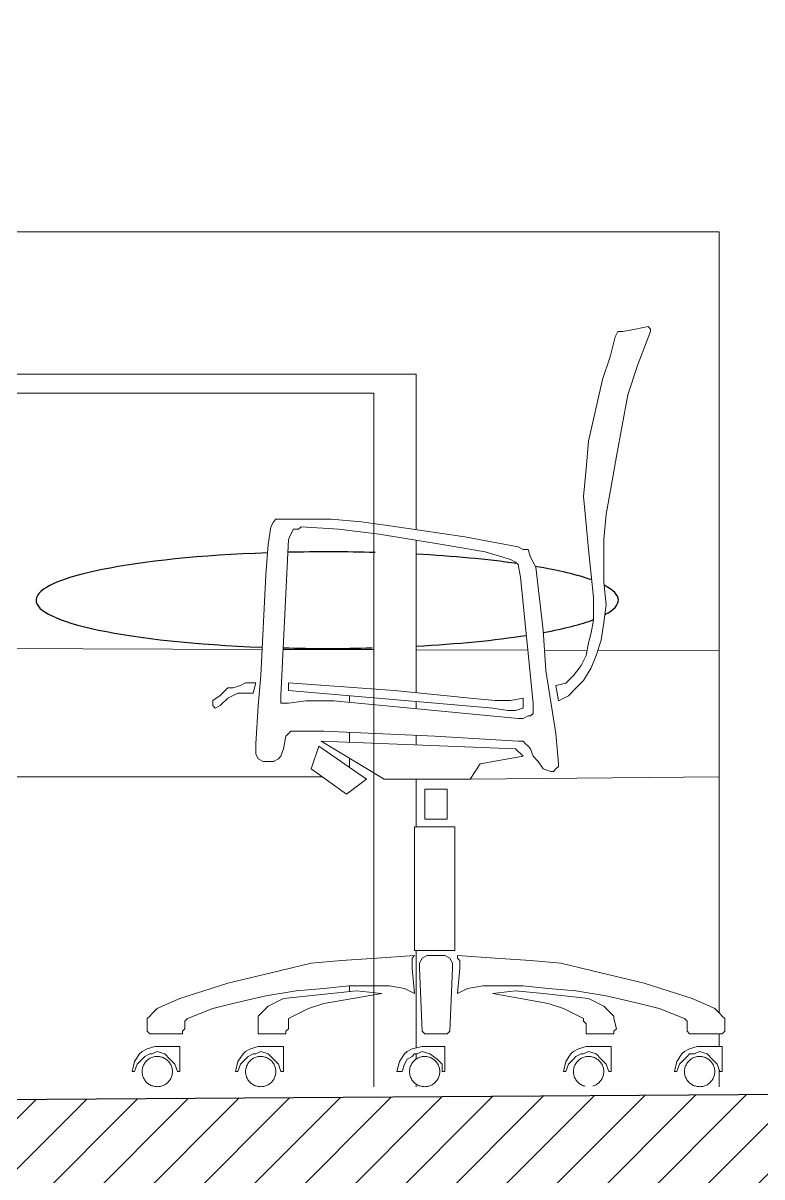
# Model space of a CAD drawing. Header units: millimetres. Extents: x 2830 to 9066, y 9741 to 14619.
# Drawn here: x 3256.9 to 3334.7, y 10149.3 to 10270.8 of the extents above; entities that cross this region are included whole.
import ezdxf

# ---------------------------------------------------------------- set-up
doc = ezdxf.new("R2010")
doc.units = ezdxf.units.MM
doc.header["$MEASUREMENT"] = 0
doc.layers.add('ARREDI', color=8, linetype='Continuous', lineweight=18)
doc.layers.add('STRUTTURA', color=1, linetype='Continuous')

msp = doc.modelspace()

# ---------------------------------------------------------------- hatches: boundary and pattern name
at = {"layer": 'STRUTTURA'}
h = msp.add_hatch(dxfattribs=at)
h.set_pattern_fill('ANSI31', color=0, scale=30)
h.set_pattern_definition([(45, (1663.0583, 10179.761), (-2.6516504, 2.6516504), [])])
h.paths.add_polyline_path([(3365.23, 10158.18), (3239.06, 10157.32), (3239.06, 10157.31), (3239.06, 10281.31), (3237.86, 10373.09), (3239.06, 10373.09), (3365.23, 10429.55), (3365.23, 10444.34), (3234.11, 10385.67), (3234.11, 9909.3), (3239.06, 9909.3), (3239.06, 10140.31), (3360.04, 10140.31), (3360.04, 9909.3), (3365.23, 9909.3)])
h.paths.add_polyline_path([(3547, 10525.68), (3461.27, 10487.32), (3461.27, 10472.53), (3542.26, 10508.77), (3542.26, 10158.81), (3466.04, 10158.81), (3466.04, 10368.81), (3466.05, 10474.66), (3456.47, 10470.38), (3456.53, 10368.81), (3456.53, 10158.81), (3365.23, 10158.18), (3365.23, 9909.3), (3369.96, 9909.3), (3369.96, 10140.31), (3542.25, 10140.31), (3542.25, 9909.3), (3547, 9909.3)])
h.paths.add_polyline_path([(3234.11, 10385.67), (3230.36, 10383.99), (3230.36, 10375.31), (3230.36, 9909.3), (3234.11, 9909.3)])
h.paths.add_polyline_path([(3456.26, 10470.28), (3461.27, 10472.53), (3461.27, 10487.32), (3365.23, 10444.34), (3365.23, 10429.55)], flags=17)
h.paths.add_polyline_path([(3547.09, 10525.72), (3547, 10525.68), (3547, 9909.3), (3551.75, 9909.3), (3551.75, 10140.31), (3850.35, 10140.33), (3850.93, 9909.3), (3854.7, 9909.3), (3854.7, 10385.41), (3850.96, 10387.36)])
h.paths.add_polyline_path([(3849.76, 10373.3), (3850.3, 10158.81), (3551.76, 10158.81), (3551.76, 10508.77)], flags=16)
h.paths.add_polyline_path([(3752.92, 10387.71), (3752.92, 10218.01), (3795.45, 10218.01), (3833.11, 10218.01), (3833.11, 10219.01), (3833.12, 10219.01), (3833.12, 10218.01), (3835.61, 10218.01), (3835.61, 10219.32), (3835.61, 10219.32), (3835.61, 10218.01), (3842.98, 10218.01), (3846.31, 10218.01), (3846.31, 10204.72), (3849.77, 10204.71), (3846.31, 10204.71), (3846.31, 10204.72), (3648.01, 10205.19), (3647.91, 10161.75), (3553.43, 10161.75), (3553.43, 10478.48)], flags=0)
h.paths.add_polyline_path([(3748.06, 10389.92), (3748.06, 10383.85), (3699.72, 10383.85), (3696.85, 10378.88), (3688.3, 10378.88), (3685.43, 10383.85), (3638.28, 10383.85), (3638.28, 10439.87)], flags=0)
h.paths.add_polyline_path([(3641.94, 10435.61), (3736.01, 10391.47), (3641.94, 10391.51)], flags=0)
h.paths.add_polyline_path([(3644.38, 10430.98), (3724.59, 10393.95), (3644.38, 10393.95)], flags=0)
h.paths.add_polyline_path([(3662.12, 10390.72), (3666.15, 10390.72), (3674.2, 10390.48), (3674.2, 10389.35), (3666.15, 10389.11), (3662.12, 10389.11)], flags=0)
h.paths.add_polyline_path([(3651.55, 10183.96), (3833.12, 10183.96), (3833.12, 10161.76), (3651.55, 10161.75)], flags=0)
h.paths.add_polyline_path([(3597.57, 10328.69), (3597.57, 10338.89), (3590.15, 10338.89), (3590.15, 10328.69)], flags=0)
h.paths.add_polyline_path([(3688.89, 10380.66), (3696.56, 10380.66), (3696.56, 10393.02), (3688.89, 10393.02)], flags=0)
h.paths.add_polyline_path([(3571.47, 10273.27), (3571.47, 10280.94), (3559.11, 10280.94), (3559.11, 10273.27)], flags=0)

# ---------------------------------------------------------------- linework, layer by layer
at = {"layer": 'ARREDI', "lineweight": 0}
for p, q in [((3330.16, 10248.81), (3240.26, 10248.81)), ((3330.16, 10166.58), (3330.16, 10248.81)), ((3320.02, 10238.29), (3321.34, 10238.55)), ((3321.34, 10238.55), (3322.67, 10238.82)), ((3322.67, 10238.82), (3322.94, 10238.55)), ((3322.94, 10238.55), (3322.94, 10238.29)), ((3318.69, 10235.63), (3319.22, 10237.75)), ((3319.22, 10237.75), (3319.49, 10238.29)), ((3319.49, 10238.29), (3320.02, 10238.29)), ((3322.94, 10238.29), (3321.61, 10234.83)), ((3317.89, 10233.24), (3318.69, 10235.63)), ((3321.61, 10234.83), (3320.55, 10231.65)), ((3316.42, 10226.78), (3317.89, 10233.24)), ((3320.55, 10231.65), (3319.34, 10225.19)), ((3316.16, 10223.86), (3316.42, 10226.78)), ((3319.34, 10225.19), (3318.81, 10222)), ((3315.89, 10220.94), (3316.16, 10223.86)), ((3318.81, 10222), (3318.28, 10219.08)), ((3316.16, 10218.02), (3315.89, 10220.94)), ((3318.28, 10219.08), (3318.01, 10216.42)), ((3282.97, 10217.75), (3282.71, 10215.89)), ((3283.24, 10218.28), (3282.97, 10217.75)), ((3283.5, 10218.55), (3283.24, 10218.28)), ((3284.56, 10218.55), (3283.5, 10218.55)), ((3286.69, 10218.55), (3284.56, 10218.55)), ((3285.89, 10217.49), (3286.16, 10217.75)), ((3286.16, 10217.75), (3290.14, 10217.49)), ((3289.34, 10218.55), (3286.69, 10218.55)), ((3292.53, 10218.28), (3289.34, 10218.55)), ((3296.24, 10217.75), (3292.53, 10218.28)), ((3303.41, 10216.69), (3296.24, 10217.75)), ((3316.42, 10215.36), (3316.16, 10218.02)), ((3284.83, 10216.42), (3285.09, 10216.96)), ((3285.09, 10216.96), (3285.36, 10217.49)), ((3285.36, 10217.49), (3285.89, 10217.49)), ((3290.14, 10217.49), (3294.39, 10216.96)), ((3294.39, 10216.96), (3301.02, 10215.89)), ((3308.99, 10215.63), (3303.41, 10216.69)), ((3282.71, 10215.89), (3282.44, 10212.71)), ((3284.03, 10199.96), (3284.83, 10216.42)), ((3301.02, 10215.89), (3305.54, 10215.1)), ((3309.52, 10215.36), (3308.99, 10215.63)), ((3310.05, 10215.36), (3309.52, 10215.36)), ((3310.32, 10214.57), (3310.05, 10215.36)), ((3316.69, 10212.71), (3316.42, 10215.36)), ((3318.01, 10216.42), (3318.01, 10211.91)), ((3305.54, 10215.1), (3308.19, 10214.3)), ((3308.19, 10214.3), (3308.72, 10214.04)), ((3310.85, 10213.5), (3310.32, 10214.57)), ((3308.72, 10214.04), (3308.99, 10213.77)), ((3308.99, 10213.77), (3309.25, 10212.44)), ((3311.64, 10206.87), (3310.85, 10213.5)), ((3282.44, 10212.71), (3281.91, 10202.09)), ((3309.25, 10212.44), (3310.58, 10199.17)), ((3309.25, 10212.44), (3309.25, 10212.44)), ((3316.95, 10210.32), (3316.69, 10212.71)), ((3318.01, 10211.91), (3318.28, 10209.52)), ((3316.95, 10207.93), (3316.95, 10210.32)), ((3318.28, 10209.52), (3318.01, 10207.66)), ((3311.91, 10202.62), (3311.64, 10206.87)), ((3316.69, 10206.6), (3316.95, 10207.93)), ((3318.01, 10207.66), (3317.75, 10205.81)), ((3316.42, 10205.54), (3316.69, 10206.6)), ((3317.75, 10205.81), (3317.22, 10204.21)), ((3316.16, 10204.21), (3316.42, 10205.54)), ((3314.83, 10202.09), (3315.63, 10203.15)), ((3315.63, 10203.15), (3316.16, 10204.21)), ((3317.22, 10204.21), (3316.69, 10202.89)), ((3281.91, 10202.09), (3281.64, 10198.9)), ((3312.97, 10195.98), (3311.91, 10202.62)), ((3311.91, 10202.62), (3311.91, 10202.62)), ((3314.03, 10201.29), (3314.83, 10202.09)), ((3316.69, 10202.89), (3315.89, 10201.56)), ((3277.66, 10199.99), (3278.46, 10200.79)), ((3278.46, 10200.79), (3278.99, 10200.79)), ((3278.99, 10200.79), (3279.78, 10201.05)), ((3279.78, 10201.05), (3280.32, 10201.32)), ((3280.32, 10201.32), (3281.38, 10201.32)), ((3281.38, 10201.32), (3281.11, 10200.25)), ((3284.83, 10201.32), (3295.98, 10200.52)), ((3284.83, 10200.52), (3284.83, 10201.32)), ((3312.97, 10201.03), (3314.03, 10201.29)), ((3313.24, 10199.43), (3312.97, 10201.03)), ((3314.03, 10201.29), (3314.03, 10201.29)), ((3315.09, 10200.76), (3314.3, 10199.96)), ((3315.89, 10201.56), (3315.09, 10200.76)), ((3276.86, 10199.46), (3277.66, 10199.99)), ((3278.46, 10199.72), (3277.66, 10198.93)), ((3279.52, 10200.25), (3278.46, 10199.72)), ((3281.11, 10200.25), (3279.52, 10200.25)), ((3281.11, 10200.25), (3281.11, 10200.25)), ((3284.03, 10199.43), (3284.03, 10199.96)), ((3303.15, 10198.93), (3284.83, 10200.52)), ((3295.98, 10200.52), (3303.94, 10199.72)), ((3303.94, 10199.72), (3306.6, 10199.46)), ((3308.19, 10199.46), (3309.52, 10199.72)), ((3309.52, 10199.72), (3309.52, 10198.66)), ((3314.3, 10199.96), (3313.24, 10199.43)), ((3276.86, 10199.19), (3276.86, 10199.46)), ((3276.86, 10198.93), (3276.86, 10199.19)), ((3277.13, 10198.66), (3276.86, 10198.93)), ((3277.66, 10198.93), (3277.13, 10198.66)), ((3281.64, 10198.9), (3281.38, 10194.92)), ((3284.03, 10199.17), (3284.03, 10199.43)), ((3284.3, 10199.17), (3284.03, 10199.17)), ((3284.83, 10199.17), (3284.3, 10199.17)), ((3286.69, 10199.43), (3284.83, 10199.17)), ((3287.75, 10199.43), (3286.69, 10199.43)), ((3289.61, 10199.43), (3287.75, 10199.43)), ((3308.99, 10197.58), (3289.61, 10199.43)), ((3306.33, 10198.66), (3303.15, 10198.93)), ((3307.93, 10198.4), (3306.33, 10198.66)), ((3306.6, 10199.46), (3308.19, 10199.46)), ((3308.72, 10198.4), (3307.93, 10198.4)), ((3309.52, 10198.66), (3308.72, 10198.4)), ((3310.58, 10199.17), (3310.58, 10198.64)), ((3310.58, 10198.64), (3310.58, 10198.11)), ((3309.52, 10197.58), (3308.99, 10197.58)), ((3310.05, 10197.84), (3309.52, 10197.58)), ((3310.32, 10197.84), (3310.05, 10197.84)), ((3310.58, 10198.11), (3310.32, 10197.84)), ((3284.56, 10195.72), (3284.83, 10195.98)), ((3284.83, 10195.98), (3285.09, 10196.25)), ((3285.09, 10196.25), (3285.63, 10196.25)), ((3285.63, 10196.25), (3286.42, 10196.25)), ((3286.42, 10196.25), (3288.55, 10196.25)), ((3288.55, 10196.25), (3300.23, 10195.72)), ((3313.24, 10192.8), (3312.97, 10195.98)), ((3281.38, 10194.92), (3281.38, 10193.86)), ((3284.3, 10194.39), (3284.56, 10195.72)), ((3287.22, 10192.27), (3288.01, 10194.66)), ((3288.01, 10194.66), (3293.06, 10191.2)), ((3288.01, 10194.66), (3288.01, 10194.66)), ((3288.28, 10195.19), (3308.72, 10194.39)), ((3294.92, 10191.2), (3288.28, 10195.19)), ((3300.23, 10195.72), (3308.99, 10195.19)), ((3308.99, 10195.19), (3309.52, 10195.19)), ((3309.52, 10195.19), (3309.78, 10194.92)), ((3309.78, 10194.92), (3310.05, 10194.66)), ((3310.05, 10194.66), (3310.32, 10194.39)), ((3281.38, 10193.86), (3281.64, 10193.33)), ((3283.77, 10193.33), (3284.03, 10193.59)), ((3284.03, 10193.59), (3284.3, 10194.39)), ((3309.52, 10193.59), (3305.01, 10192.8)), ((3308.72, 10194.39), (3309.52, 10193.59)), ((3309.52, 10193.59), (3309.52, 10193.59)), ((3310.32, 10194.39), (3310.58, 10193.59)), ((3310.58, 10193.59), (3311.11, 10193.06)), ((3281.64, 10193.33), (3282.17, 10193.06)), ((3282.17, 10193.06), (3282.71, 10193.06)), ((3282.71, 10193.06), (3283.24, 10193.06)), ((3283.24, 10193.06), (3283.77, 10193.33)), ((3290.94, 10189.61), (3287.22, 10192.27)), ((3305.01, 10192.8), (3303.94, 10191.2)), ((3311.11, 10193.06), (3311.64, 10192.27)), ((3311.64, 10192.27), (3312.44, 10192)), ((3312.71, 10192), (3312.97, 10192.27)), ((3312.97, 10192.27), (3313.24, 10192.53)), ((3313.24, 10192.53), (3313.24, 10192.8)), ((3288.4, 10191.42), (3244.07, 10191.42)), ((3293.06, 10191.2), (3290.94, 10189.61)), ((3303.94, 10191.2), (3294.92, 10191.2)), ((3303.94, 10191.2), (3330.16, 10191.42)), ((3312.44, 10192), (3312.71, 10192)), ((3301.55, 10190.14), (3299.17, 10190.14)), ((3299.17, 10190.14), (3299.17, 10186.96)), ((3301.55, 10186.96), (3301.55, 10190.14)), ((3301.55, 10190.14), (3301.55, 10190.14)), ((3298.1, 10186.16), (3298.1, 10173.15)), ((3302.35, 10186.16), (3298.1, 10186.16)), ((3299.17, 10186.96), (3301.55, 10186.96)), ((3302.35, 10173.15), (3302.35, 10186.16)), ((3298.1, 10173.15), (3302.35, 10173.15)), ((3284.03, 10171.03), (3287.22, 10171.82)), ((3287.22, 10171.82), (3290.4, 10172.09)), ((3290.4, 10172.09), (3294.12, 10172.35)), ((3294.12, 10172.35), (3298.1, 10172.62)), ((3298.1, 10172.62), (3297.84, 10172.35)), ((3297.84, 10172.35), (3297.84, 10172.09)), ((3297.84, 10172.09), (3297.84, 10171.29)), ((3298.63, 10171.82), (3298.9, 10172.35)), ((3298.63, 10171.29), (3298.63, 10171.82)), ((3298.9, 10172.35), (3299.43, 10172.62)), ((3299.43, 10172.62), (3299.7, 10172.62)), ((3299.7, 10172.62), (3300.23, 10172.62)), ((3300.23, 10172.62), (3301.02, 10172.62)), ((3300.23, 10172.62), (3300.23, 10172.62)), ((3301.02, 10172.62), (3301.29, 10172.62)), ((3301.29, 10172.62), (3301.82, 10172.35)), ((3301.82, 10172.35), (3302.09, 10171.82)), ((3302.09, 10171.82), (3302.09, 10171.29)), ((3306.6, 10172.35), (3302.62, 10172.62)), ((3302.62, 10172.62), (3302.62, 10172.35)), ((3302.62, 10172.35), (3302.88, 10172.09)), ((3302.88, 10172.09), (3302.88, 10171.29)), ((3310.32, 10172.09), (3306.6, 10172.35)), ((3313.5, 10171.82), (3310.32, 10172.09)), ((3316.69, 10171.03), (3313.5, 10171.82)), ((3278.46, 10169.7), (3284.03, 10171.03)), ((3297.84, 10171.29), (3298.1, 10168.64)), ((3298.9, 10164.66), (3298.63, 10171.29)), ((3302.09, 10171.29), (3301.82, 10164.66)), ((3302.88, 10171.29), (3302.62, 10168.64)), ((3322.26, 10169.7), (3316.69, 10171.03)), ((3273.41, 10168.11), (3278.46, 10169.7)), ((3288.55, 10169.17), (3285.63, 10168.9)), ((3291.2, 10169.43), (3288.55, 10169.17)), ((3293.32, 10169.43), (3291.2, 10169.43)), ((3295.45, 10169.43), (3293.32, 10169.43)), ((3297.04, 10169.17), (3295.45, 10169.43)), ((3298.1, 10168.64), (3297.04, 10169.17)), ((3302.62, 10168.64), (3303.68, 10169.17)), ((3303.68, 10169.17), (3305.27, 10169.43)), ((3305.27, 10169.43), (3307.4, 10169.43)), ((3307.4, 10169.43), (3309.52, 10169.43)), ((3309.52, 10169.43), (3312.17, 10169.17)), ((3312.17, 10169.17), (3315.09, 10168.9)), ((3327.31, 10168.11), (3322.26, 10169.7)), ((3271.55, 10167.31), (3273.41, 10168.11)), ((3282.44, 10168.37), (3278.99, 10167.58)), ((3285.63, 10168.9), (3282.44, 10168.37)), ((3282.71, 10167.31), (3284.3, 10168.11)), ((3284.3, 10168.11), (3289.34, 10168.64)), ((3294.65, 10168.64), (3288.55, 10167.58)), ((3289.34, 10168.64), (3292, 10168.9)), ((3292, 10168.9), (3294.65, 10168.64)), ((3294.65, 10168.64), (3294.65, 10168.64)), ((3298.1, 10168.64), (3298.1, 10168.64)), ((3302.62, 10168.64), (3302.62, 10168.64)), ((3308.72, 10168.9), (3306.33, 10168.64)), ((3306.33, 10168.64), (3312.17, 10167.58)), ((3306.33, 10168.64), (3306.33, 10168.64)), ((3311.64, 10168.64), (3308.72, 10168.9)), ((3316.42, 10168.11), (3311.64, 10168.64)), ((3315.09, 10168.9), (3318.28, 10168.37)), ((3318.01, 10167.31), (3316.42, 10168.11)), ((3318.28, 10168.37), (3321.73, 10167.58)), ((3329.17, 10167.31), (3327.31, 10168.11)), ((3270.49, 10166.51), (3271.02, 10167.04)), ((3271.02, 10167.04), (3271.55, 10167.31)), ((3276.86, 10167.04), (3275.54, 10166.51)), ((3278.99, 10167.58), (3276.86, 10167.04)), ((3281.91, 10166.51), (3282.71, 10167.31)), ((3286.95, 10167.04), (3285.89, 10166.51)), ((3288.55, 10167.58), (3286.95, 10167.04)), ((3312.17, 10167.58), (3313.77, 10167.04)), ((3313.77, 10167.04), (3314.83, 10166.51)), ((3318.81, 10166.51), (3318.01, 10167.31)), ((3321.73, 10167.58), (3323.86, 10167.04)), ((3323.86, 10167.04), (3325.18, 10166.51)), ((3329.7, 10167.04), (3329.17, 10167.31)), ((3330.23, 10166.51), (3329.7, 10167.04)), ((3269.96, 10165.98), (3270.23, 10166.25)), ((3269.96, 10164.92), (3269.96, 10165.98)), ((3270.23, 10166.25), (3270.49, 10166.51)), ((3274.21, 10165.98), (3273.94, 10165.72)), ((3273.94, 10165.72), (3273.94, 10165.45)), ((3275.54, 10166.51), (3274.21, 10165.98)), ((3281.64, 10166.25), (3281.91, 10166.51)), ((3281.64, 10165.98), (3281.64, 10166.25)), ((3281.64, 10164.92), (3281.64, 10165.98)), ((3285.89, 10166.51), (3284.83, 10165.98)), ((3284.83, 10165.98), (3284.83, 10165.72)), ((3284.83, 10165.72), (3284.83, 10165.45)), ((3314.83, 10166.51), (3315.89, 10165.98)), ((3315.89, 10165.98), (3315.89, 10165.72)), ((3315.89, 10165.72), (3316.16, 10165.45)), ((3319.08, 10166.25), (3318.81, 10166.51)), ((3319.08, 10165.98), (3319.08, 10166.25)), ((3319.34, 10164.92), (3319.08, 10165.98)), ((3325.18, 10166.51), (3326.51, 10165.98)), ((3326.51, 10165.98), (3326.78, 10165.72)), ((3326.78, 10165.72), (3326.78, 10165.45)), ((3330.49, 10166.25), (3330.23, 10166.51)), ((3330.76, 10165.98), (3330.49, 10166.25)), ((3330.76, 10164.92), (3330.76, 10165.98)), ((3269.96, 10164.66), (3269.96, 10164.92)), ((3270.23, 10164.39), (3269.96, 10164.66)), ((3270.49, 10164.39), (3270.23, 10164.39)), ((3270.76, 10164.39), (3270.49, 10164.39)), ((3273.15, 10164.39), (3270.76, 10164.39)), ((3273.68, 10164.39), (3273.15, 10164.39)), ((3273.94, 10164.92), (3273.68, 10164.66)), ((3273.68, 10164.66), (3273.68, 10164.39)), ((3273.94, 10165.45), (3273.94, 10164.92)), ((3281.64, 10164.66), (3281.64, 10164.92)), ((3281.64, 10164.39), (3281.64, 10164.66)), ((3281.91, 10164.39), (3281.64, 10164.39)), ((3282.17, 10164.39), (3281.91, 10164.39)), ((3284.03, 10164.39), (3282.17, 10164.39)), ((3284.56, 10164.39), (3284.03, 10164.39)), ((3284.83, 10164.92), (3284.56, 10164.66)), ((3284.56, 10164.66), (3284.56, 10164.39)), ((3284.83, 10165.45), (3284.83, 10164.92)), ((3299.17, 10164.39), (3298.9, 10164.66)), ((3300.23, 10164.39), (3299.17, 10164.39)), ((3301.29, 10164.39), (3300.23, 10164.39)), ((3301.55, 10164.39), (3301.29, 10164.39)), ((3301.82, 10164.66), (3301.55, 10164.39)), ((3316.16, 10165.45), (3316.16, 10164.92)), ((3316.16, 10164.92), (3316.16, 10164.66)), ((3316.16, 10164.66), (3316.16, 10164.39)), ((3316.16, 10164.39), (3316.69, 10164.39)), ((3316.69, 10164.39), (3318.55, 10164.39)), ((3318.55, 10164.39), (3318.81, 10164.39)), ((3318.81, 10164.39), (3319.08, 10164.39)), ((3319.08, 10164.66), (3319.34, 10164.92)), ((3319.08, 10164.39), (3319.08, 10164.66)), ((3326.78, 10165.45), (3326.78, 10164.92)), ((3326.78, 10164.92), (3326.78, 10164.66)), ((3326.78, 10164.66), (3327.04, 10164.39)), ((3327.04, 10164.39), (3327.57, 10164.39)), ((3327.57, 10164.39), (3329.96, 10164.39)), ((3329.96, 10164.39), (3330.23, 10164.39)), ((3330.16, 10163.06), (3330.16, 10164.39)), ((3330.23, 10164.39), (3330.49, 10164.39)), ((3330.49, 10164.39), (3330.76, 10164.66)), ((3330.76, 10164.66), (3330.76, 10164.92)), ((3270.76, 10163.06), (3269.96, 10162.8)), ((3273.41, 10163.06), (3270.76, 10163.06)), ((3273.41, 10160.41), (3273.41, 10163.06)), ((3281.64, 10163.06), (3280.85, 10162.8)), ((3284.3, 10163.06), (3281.64, 10163.06)), ((3284.3, 10160.41), (3284.3, 10163.06)), ((3298.9, 10163.06), (3297.84, 10162.8)), ((3301.29, 10163.06), (3298.9, 10163.06)), ((3301.29, 10160.41), (3301.29, 10163.06)), ((3316.16, 10163.06), (3315.36, 10162.8)), ((3318.81, 10163.06), (3316.16, 10163.06)), ((3318.81, 10160.41), (3318.81, 10163.06)), ((3327.84, 10163.06), (3327.04, 10162.8)), ((3330.49, 10163.06), (3327.84, 10163.06)), ((3330.49, 10160.41), (3330.49, 10163.06)), ((3269.17, 10162.27), (3268.63, 10161.47)), ((3269.43, 10162.53), (3269.17, 10162.27)), ((3269.96, 10162.8), (3269.43, 10162.53)), ((3269.43, 10161.73), (3269.7, 10162)), ((3269.7, 10162), (3270.23, 10162.27)), ((3270.23, 10162.27), (3270.49, 10162.27)), ((3270.27, 10161.81), (3270.36, 10161.86)), ((3270.36, 10161.86), (3270.46, 10161.9)), ((3270.46, 10161.9), (3270.55, 10161.93)), ((3270.49, 10162.27), (3271.02, 10162.53)), ((3270.55, 10161.93), (3270.65, 10161.96)), ((3270.65, 10161.96), (3270.75, 10161.98)), ((3270.75, 10161.98), (3270.85, 10161.99)), ((3270.85, 10161.99), (3270.95, 10162)), ((3270.95, 10162), (3271.05, 10162)), ((3271.02, 10162.53), (3271.82, 10162.27)), ((3271.05, 10162), (3271.15, 10162)), ((3271.15, 10162), (3271.25, 10161.98)), ((3271.25, 10161.98), (3271.35, 10161.97)), ((3271.35, 10161.97), (3271.45, 10161.94)), ((3271.45, 10161.94), (3271.54, 10161.91)), ((3271.54, 10161.91), (3271.64, 10161.88)), ((3271.64, 10161.88), (3271.73, 10161.83)), ((3271.82, 10162.27), (3272.35, 10161.73)), ((3280.05, 10162.27), (3279.52, 10161.47)), ((3280.32, 10162.53), (3280.05, 10162.27)), ((3280.85, 10162.8), (3280.32, 10162.53)), ((3280.32, 10161.73), (3280.58, 10162)), ((3280.58, 10162), (3281.11, 10162.27)), ((3281.11, 10162.27), (3281.38, 10162.27)), ((3281.16, 10161.81), (3281.25, 10161.86)), ((3281.25, 10161.86), (3281.34, 10161.9)), ((3281.34, 10161.9), (3281.44, 10161.93)), ((3281.38, 10162.27), (3281.91, 10162.53)), ((3281.44, 10161.93), (3281.53, 10161.96)), ((3281.53, 10161.96), (3281.63, 10161.98)), ((3281.63, 10161.98), (3281.73, 10161.99)), ((3281.73, 10161.99), (3281.83, 10162)), ((3281.83, 10162), (3281.93, 10162)), ((3281.91, 10162.53), (3282.71, 10162.27)), ((3281.93, 10162), (3282.03, 10162)), ((3282.03, 10162), (3282.14, 10161.98)), ((3282.14, 10161.98), (3282.23, 10161.97)), ((3282.23, 10161.97), (3282.33, 10161.94)), ((3282.33, 10161.94), (3282.43, 10161.91)), ((3282.43, 10161.91), (3282.52, 10161.88)), ((3282.52, 10161.88), (3282.62, 10161.83)), ((3282.71, 10162.27), (3283.24, 10161.73)), ((3297.04, 10162.27), (3296.51, 10161.47)), ((3297.31, 10162.53), (3297.04, 10162.27)), ((3297.84, 10162.8), (3297.31, 10162.53)), ((3297.31, 10161.73), (3297.84, 10162)), ((3297.84, 10162), (3298.1, 10162.27)), ((3298.1, 10162.27), (3298.37, 10162.27)), ((3298.37, 10162.27), (3298.9, 10162.53)), ((3298.41, 10161.81), (3298.5, 10161.86)), ((3298.5, 10161.86), (3298.6, 10161.9)), ((3298.6, 10161.9), (3298.69, 10161.93)), ((3298.69, 10161.93), (3298.79, 10161.96)), ((3298.79, 10161.96), (3298.89, 10161.98)), ((3298.89, 10161.98), (3298.99, 10161.99)), ((3298.9, 10162.53), (3299.7, 10162.27)), ((3298.99, 10161.99), (3299.09, 10162)), ((3299.09, 10162), (3299.19, 10162)), ((3299.19, 10162), (3299.29, 10162)), ((3299.29, 10162), (3299.39, 10161.98)), ((3299.39, 10161.98), (3299.49, 10161.97)), ((3299.49, 10161.97), (3299.59, 10161.94)), ((3299.59, 10161.94), (3299.69, 10161.91)), ((3299.69, 10161.91), (3299.78, 10161.88)), ((3299.7, 10162.27), (3300.49, 10161.73)), ((3299.78, 10161.88), (3299.87, 10161.83)), ((3314.56, 10162.27), (3314.03, 10161.47)), ((3314.83, 10162.53), (3314.56, 10162.27)), ((3315.36, 10162.8), (3314.83, 10162.53)), ((3314.83, 10161.73), (3315.09, 10162)), ((3315.09, 10162), (3315.63, 10162.27)), ((3315.63, 10162.27), (3315.89, 10162.27)), ((3315.67, 10161.81), (3315.76, 10161.86)), ((3315.76, 10161.86), (3315.85, 10161.9)), ((3315.85, 10161.9), (3315.95, 10161.93)), ((3315.89, 10162.27), (3316.42, 10162.53)), ((3315.95, 10161.93), (3316.05, 10161.96)), ((3316.05, 10161.96), (3316.15, 10161.98)), ((3316.15, 10161.98), (3316.25, 10161.99)), ((3316.25, 10161.99), (3316.35, 10162)), ((3316.35, 10162), (3316.45, 10162)), ((3316.42, 10162.53), (3317.22, 10162.27)), ((3316.45, 10162), (3316.55, 10162)), ((3316.55, 10162), (3316.65, 10161.98)), ((3316.65, 10161.98), (3316.75, 10161.97)), ((3316.75, 10161.97), (3316.85, 10161.94)), ((3316.85, 10161.94), (3316.94, 10161.91)), ((3316.94, 10161.91), (3317.04, 10161.88)), ((3317.04, 10161.88), (3317.13, 10161.83)), ((3317.22, 10162.27), (3317.75, 10161.73)), ((3326.24, 10162.27), (3325.71, 10161.47)), ((3326.51, 10162.53), (3326.24, 10162.27)), ((3327.04, 10162.8), (3326.51, 10162.53)), ((3326.51, 10161.73), (3326.78, 10162)), ((3326.78, 10162), (3327.04, 10162.27)), ((3327.04, 10162.27), (3327.57, 10162.27)), ((3327.35, 10161.81), (3327.44, 10161.86)), ((3327.44, 10161.86), (3327.53, 10161.9)), ((3327.53, 10161.9), (3327.63, 10161.93)), ((3327.57, 10162.27), (3328.1, 10162.53)), ((3327.63, 10161.93), (3327.73, 10161.96)), ((3327.73, 10161.96), (3327.83, 10161.98)), ((3327.83, 10161.98), (3327.93, 10161.99)), ((3327.93, 10161.99), (3328.03, 10162)), ((3328.03, 10162), (3328.13, 10162)), ((3328.1, 10162.53), (3328.9, 10162.27)), ((3328.13, 10162), (3328.23, 10162)), ((3328.23, 10162), (3328.33, 10161.98)), ((3328.33, 10161.98), (3328.43, 10161.97)), ((3328.43, 10161.97), (3328.53, 10161.94)), ((3328.53, 10161.94), (3328.62, 10161.91)), ((3328.62, 10161.91), (3328.72, 10161.88)), ((3328.72, 10161.88), (3328.81, 10161.83)), ((3328.9, 10162.27), (3329.43, 10161.73)), ((3268.63, 10161.47), (3268.37, 10160.41)), ((3268.63, 10160.41), (3268.9, 10161.2)), ((3268.9, 10161.2), (3269.43, 10161.73)), ((3269.44, 10160.61), (3269.46, 10160.71)), ((3269.46, 10160.71), (3269.48, 10160.81)), ((3269.48, 10160.81), (3269.51, 10160.9)), ((3269.51, 10160.9), (3269.54, 10161)), ((3269.54, 10161), (3269.59, 10161.09)), ((3269.59, 10161.09), (3269.63, 10161.18)), ((3269.63, 10161.18), (3269.68, 10161.27)), ((3269.68, 10161.27), (3269.74, 10161.35)), ((3269.74, 10161.35), (3269.8, 10161.43)), ((3269.8, 10161.43), (3269.87, 10161.51)), ((3269.87, 10161.51), (3269.94, 10161.58)), ((3269.94, 10161.58), (3270.02, 10161.64)), ((3270.02, 10161.64), (3270.1, 10161.7)), ((3270.1, 10161.7), (3270.18, 10161.76)), ((3270.18, 10161.76), (3270.27, 10161.81)), ((3271.73, 10161.83), (3271.82, 10161.79)), ((3271.82, 10161.79), (3271.91, 10161.73)), ((3271.91, 10161.73), (3271.99, 10161.67)), ((3271.99, 10161.67), (3272.07, 10161.61)), ((3272.07, 10161.61), (3272.14, 10161.54)), ((3272.14, 10161.54), (3272.21, 10161.47)), ((3272.21, 10161.47), (3272.28, 10161.39)), ((3272.28, 10161.39), (3272.34, 10161.31)), ((3272.34, 10161.31), (3272.39, 10161.23)), ((3272.35, 10161.73), (3272.88, 10161.2)), ((3272.39, 10161.23), (3272.44, 10161.14)), ((3272.44, 10161.14), (3272.48, 10161.05)), ((3272.48, 10161.05), (3272.52, 10160.95)), ((3272.52, 10160.95), (3272.55, 10160.86)), ((3272.55, 10160.86), (3272.58, 10160.76)), ((3272.58, 10160.76), (3272.6, 10160.66)), ((3272.6, 10160.66), (3272.61, 10160.56)), ((3272.88, 10161.2), (3273.15, 10160.41)), ((3279.52, 10161.47), (3279.25, 10160.41)), ((3279.52, 10160.41), (3279.78, 10161.2)), ((3279.78, 10161.2), (3280.32, 10161.73)), ((3280.33, 10160.61), (3280.34, 10160.71)), ((3280.34, 10160.71), (3280.37, 10160.81)), ((3280.37, 10160.81), (3280.4, 10160.9)), ((3280.4, 10160.9), (3280.43, 10161)), ((3280.43, 10161), (3280.47, 10161.09)), ((3280.47, 10161.09), (3280.52, 10161.18)), ((3280.52, 10161.18), (3280.57, 10161.27)), ((3280.57, 10161.27), (3280.63, 10161.35)), ((3280.63, 10161.35), (3280.69, 10161.43)), ((3280.69, 10161.43), (3280.76, 10161.51)), ((3280.76, 10161.51), (3280.83, 10161.58)), ((3280.83, 10161.58), (3280.9, 10161.64)), ((3280.9, 10161.64), (3280.98, 10161.7)), ((3280.98, 10161.7), (3281.07, 10161.76)), ((3281.07, 10161.76), (3281.16, 10161.81)), ((3282.62, 10161.83), (3282.71, 10161.79)), ((3282.71, 10161.79), (3282.79, 10161.73)), ((3282.79, 10161.73), (3282.87, 10161.67)), ((3282.87, 10161.67), (3282.95, 10161.61)), ((3282.95, 10161.61), (3283.03, 10161.54)), ((3283.03, 10161.54), (3283.1, 10161.47)), ((3283.1, 10161.47), (3283.16, 10161.39)), ((3283.16, 10161.39), (3283.22, 10161.31)), ((3283.22, 10161.31), (3283.28, 10161.23)), ((3283.24, 10161.73), (3283.77, 10161.2)), ((3283.28, 10161.23), (3283.32, 10161.14)), ((3283.32, 10161.14), (3283.37, 10161.05)), ((3283.37, 10161.05), (3283.41, 10160.95)), ((3283.41, 10160.95), (3283.44, 10160.86)), ((3283.44, 10160.86), (3283.46, 10160.76)), ((3283.46, 10160.76), (3283.48, 10160.66)), ((3283.48, 10160.66), (3283.49, 10160.56)), ((3283.77, 10161.2), (3284.03, 10160.41)), ((3296.51, 10161.47), (3296.24, 10160.41)), ((3296.78, 10160.41), (3297.04, 10161.2)), ((3297.04, 10161.2), (3297.31, 10161.73)), ((3297.59, 10160.61), (3297.6, 10160.71)), ((3297.6, 10160.71), (3297.62, 10160.81)), ((3297.62, 10160.81), (3297.65, 10160.9)), ((3297.65, 10160.9), (3297.69, 10161)), ((3297.69, 10161), (3297.73, 10161.09)), ((3297.73, 10161.09), (3297.77, 10161.18)), ((3297.77, 10161.18), (3297.83, 10161.27)), ((3297.83, 10161.27), (3297.88, 10161.35)), ((3297.88, 10161.35), (3297.95, 10161.43)), ((3297.95, 10161.43), (3298.01, 10161.51)), ((3298.01, 10161.51), (3298.08, 10161.58)), ((3298.08, 10161.58), (3298.16, 10161.64)), ((3298.16, 10161.64), (3298.24, 10161.7)), ((3298.24, 10161.7), (3298.33, 10161.76)), ((3298.33, 10161.76), (3298.41, 10161.81)), ((3299.87, 10161.83), (3299.96, 10161.79)), ((3299.96, 10161.79), (3300.05, 10161.73)), ((3300.05, 10161.73), (3300.13, 10161.67)), ((3300.13, 10161.67), (3300.21, 10161.61)), ((3300.21, 10161.61), (3300.28, 10161.54)), ((3300.28, 10161.54), (3300.35, 10161.47)), ((3300.35, 10161.47), (3300.42, 10161.39)), ((3300.42, 10161.39), (3300.48, 10161.31)), ((3300.48, 10161.31), (3300.53, 10161.23)), ((3300.49, 10161.73), (3301.02, 10161.2)), ((3300.53, 10161.23), (3300.58, 10161.14)), ((3300.58, 10161.14), (3300.62, 10161.05)), ((3300.62, 10161.05), (3300.66, 10160.95)), ((3300.66, 10160.95), (3300.69, 10160.86)), ((3300.69, 10160.86), (3300.72, 10160.76)), ((3300.72, 10160.76), (3300.74, 10160.66)), ((3300.74, 10160.66), (3300.75, 10160.56)), ((3301.02, 10161.2), (3301.02, 10160.41)), ((3314.03, 10161.47), (3313.77, 10160.41)), ((3314.03, 10160.41), (3314.3, 10161.2)), ((3314.3, 10161.2), (3314.83, 10161.73)), ((3314.84, 10160.61), (3314.86, 10160.71)), ((3314.86, 10160.71), (3314.88, 10160.81)), ((3314.88, 10160.81), (3314.91, 10160.9)), ((3314.91, 10160.9), (3314.94, 10161)), ((3314.94, 10161), (3314.98, 10161.09)), ((3314.98, 10161.09), (3315.03, 10161.18)), ((3315.03, 10161.18), (3315.08, 10161.27)), ((3315.08, 10161.27), (3315.14, 10161.35)), ((3315.14, 10161.35), (3315.2, 10161.43)), ((3315.2, 10161.43), (3315.27, 10161.51)), ((3315.27, 10161.51), (3315.34, 10161.58)), ((3315.34, 10161.58), (3315.42, 10161.64)), ((3315.42, 10161.64), (3315.5, 10161.7)), ((3315.5, 10161.7), (3315.58, 10161.76)), ((3315.58, 10161.76), (3315.67, 10161.81)), ((3317.13, 10161.83), (3317.22, 10161.79)), ((3317.22, 10161.79), (3317.3, 10161.73)), ((3317.3, 10161.73), (3317.39, 10161.67)), ((3317.39, 10161.67), (3317.47, 10161.61)), ((3317.47, 10161.61), (3317.54, 10161.54)), ((3317.54, 10161.54), (3317.61, 10161.47)), ((3317.61, 10161.47), (3317.67, 10161.39)), ((3317.67, 10161.39), (3317.73, 10161.31)), ((3317.73, 10161.31), (3317.79, 10161.23)), ((3317.75, 10161.73), (3318.28, 10161.2)), ((3317.79, 10161.23), (3317.84, 10161.14)), ((3317.84, 10161.14), (3317.88, 10161.05)), ((3317.88, 10161.05), (3317.92, 10160.95)), ((3317.92, 10160.95), (3317.95, 10160.86)), ((3317.95, 10160.86), (3317.98, 10160.76)), ((3317.98, 10160.76), (3317.99, 10160.66)), ((3317.99, 10160.66), (3318.01, 10160.56)), ((3318.28, 10161.2), (3318.55, 10160.41)), ((3325.71, 10161.47), (3325.45, 10160.41)), ((3325.71, 10160.41), (3325.98, 10161.2)), ((3325.98, 10161.2), (3326.51, 10161.73)), ((3326.52, 10160.61), (3326.54, 10160.71)), ((3326.54, 10160.71), (3326.56, 10160.81)), ((3326.56, 10160.81), (3326.59, 10160.9)), ((3326.59, 10160.9), (3326.62, 10161)), ((3326.62, 10161), (3326.67, 10161.09)), ((3326.67, 10161.09), (3326.71, 10161.18)), ((3326.71, 10161.18), (3326.76, 10161.27)), ((3326.76, 10161.27), (3326.82, 10161.35)), ((3326.82, 10161.35), (3326.88, 10161.43)), ((3326.88, 10161.43), (3326.95, 10161.51)), ((3326.95, 10161.51), (3327.02, 10161.58)), ((3327.02, 10161.58), (3327.1, 10161.64)), ((3327.1, 10161.64), (3327.18, 10161.7)), ((3327.18, 10161.7), (3327.26, 10161.76)), ((3327.26, 10161.76), (3327.35, 10161.81)), ((3328.81, 10161.83), (3328.9, 10161.79)), ((3328.9, 10161.79), (3328.99, 10161.73)), ((3328.99, 10161.73), (3329.07, 10161.67)), ((3329.07, 10161.67), (3329.15, 10161.61)), ((3329.15, 10161.61), (3329.22, 10161.54)), ((3329.22, 10161.54), (3329.29, 10161.47)), ((3329.29, 10161.47), (3329.36, 10161.39)), ((3329.36, 10161.39), (3329.42, 10161.31)), ((3329.42, 10161.31), (3329.47, 10161.23)), ((3329.43, 10161.73), (3329.96, 10161.2)), ((3329.47, 10161.23), (3329.52, 10161.14)), ((3329.52, 10161.14), (3329.56, 10161.05)), ((3329.56, 10161.05), (3329.6, 10160.95)), ((3329.6, 10160.95), (3329.63, 10160.86)), ((3329.63, 10160.86), (3329.66, 10160.76)), ((3329.66, 10160.76), (3329.68, 10160.66)), ((3329.68, 10160.66), (3329.69, 10160.56)), ((3329.96, 10161.2), (3330.23, 10160.41)), ((3268.37, 10160.41), (3268.63, 10160.41)), ((3268.37, 10160.41), (3268.37, 10160.41)), ((3269.43, 10160.51), (3269.44, 10160.61)), ((3269.43, 10160.41), (3269.43, 10160.51)), ((3269.43, 10160.31), (3269.43, 10160.41)), ((3269.44, 10160.21), (3269.43, 10160.31)), ((3269.46, 10160.11), (3269.44, 10160.21)), ((3269.48, 10160.01), (3269.46, 10160.11)), ((3269.51, 10159.91), (3269.48, 10160.01)), ((3269.54, 10159.82), (3269.51, 10159.91)), ((3269.59, 10159.72), (3269.54, 10159.82)), ((3269.63, 10159.63), (3269.59, 10159.72)), ((3269.68, 10159.55), (3269.63, 10159.63)), ((3269.74, 10159.46), (3269.68, 10159.55)), ((3269.8, 10159.38), (3269.74, 10159.46)), ((3272.28, 10159.42), (3272.21, 10159.35)), ((3272.34, 10159.5), (3272.28, 10159.42)), ((3272.39, 10159.59), (3272.34, 10159.5)), ((3272.44, 10159.68), (3272.39, 10159.59)), ((3272.48, 10159.77), (3272.44, 10159.68)), ((3272.52, 10159.86), (3272.48, 10159.77)), ((3272.55, 10159.96), (3272.52, 10159.86)), ((3272.58, 10160.06), (3272.55, 10159.96)), ((3272.6, 10160.16), (3272.58, 10160.06)), ((3272.61, 10160.26), (3272.6, 10160.16)), ((3272.61, 10160.56), (3272.62, 10160.46)), ((3272.62, 10160.36), (3272.61, 10160.26)), ((3272.62, 10160.46), (3272.62, 10160.36)), ((3273.15, 10160.41), (3273.41, 10160.41)), ((3279.25, 10160.41), (3279.52, 10160.41)), ((3279.25, 10160.41), (3279.25, 10160.41)), ((3280.32, 10160.51), (3280.33, 10160.61)), ((3280.32, 10160.41), (3280.32, 10160.51)), ((3280.32, 10160.31), (3280.32, 10160.41)), ((3280.33, 10160.21), (3280.32, 10160.31)), ((3280.34, 10160.11), (3280.33, 10160.21)), ((3280.37, 10160.01), (3280.34, 10160.11)), ((3280.4, 10159.91), (3280.37, 10160.01)), ((3280.43, 10159.82), (3280.4, 10159.91)), ((3280.47, 10159.72), (3280.43, 10159.82)), ((3280.52, 10159.63), (3280.47, 10159.72)), ((3280.57, 10159.55), (3280.52, 10159.63)), ((3280.63, 10159.46), (3280.57, 10159.55)), ((3280.69, 10159.38), (3280.63, 10159.46)), ((3283.16, 10159.42), (3283.1, 10159.35)), ((3283.22, 10159.5), (3283.16, 10159.42)), ((3283.28, 10159.59), (3283.22, 10159.5)), ((3283.32, 10159.68), (3283.28, 10159.59)), ((3283.37, 10159.77), (3283.32, 10159.68)), ((3283.41, 10159.86), (3283.37, 10159.77)), ((3283.44, 10159.96), (3283.41, 10159.86)), ((3283.46, 10160.06), (3283.44, 10159.96)), ((3283.48, 10160.16), (3283.46, 10160.06)), ((3283.49, 10160.26), (3283.48, 10160.16)), ((3283.49, 10160.56), (3283.5, 10160.46)), ((3283.5, 10160.36), (3283.49, 10160.26)), ((3283.5, 10160.46), (3283.5, 10160.36)), ((3284.03, 10160.41), (3284.3, 10160.41)), ((3296.24, 10160.41), (3296.78, 10160.41)), ((3296.24, 10160.41), (3296.24, 10160.41)), ((3297.57, 10160.41), (3297.58, 10160.51)), ((3297.58, 10160.31), (3297.57, 10160.41)), ((3297.58, 10160.51), (3297.59, 10160.61)), ((3297.59, 10160.21), (3297.58, 10160.31)), ((3297.6, 10160.11), (3297.59, 10160.21)), ((3297.62, 10160.01), (3297.6, 10160.11)), ((3297.65, 10159.91), (3297.62, 10160.01)), ((3297.69, 10159.82), (3297.65, 10159.91)), ((3297.73, 10159.72), (3297.69, 10159.82)), ((3297.77, 10159.63), (3297.73, 10159.72)), ((3297.83, 10159.55), (3297.77, 10159.63)), ((3297.88, 10159.46), (3297.83, 10159.55)), ((3297.95, 10159.38), (3297.88, 10159.46)), ((3300.42, 10159.42), (3300.35, 10159.35)), ((3300.48, 10159.5), (3300.42, 10159.42)), ((3300.53, 10159.59), (3300.48, 10159.5)), ((3300.58, 10159.68), (3300.53, 10159.59)), ((3300.62, 10159.77), (3300.58, 10159.68)), ((3300.66, 10159.86), (3300.62, 10159.77)), ((3300.69, 10159.96), (3300.66, 10159.86)), ((3300.72, 10160.06), (3300.69, 10159.96)), ((3300.74, 10160.16), (3300.72, 10160.06)), ((3300.75, 10160.26), (3300.74, 10160.16)), ((3300.75, 10160.56), (3300.76, 10160.46)), ((3300.76, 10160.36), (3300.75, 10160.26)), ((3300.76, 10160.46), (3300.76, 10160.36)), ((3301.02, 10160.41), (3301.29, 10160.41)), ((3313.77, 10160.41), (3314.03, 10160.41)), ((3313.77, 10160.41), (3313.77, 10160.41)), ((3314.83, 10160.51), (3314.84, 10160.61)), ((3314.83, 10160.41), (3314.83, 10160.51)), ((3314.83, 10160.31), (3314.83, 10160.41)), ((3314.84, 10160.21), (3314.83, 10160.31)), ((3314.86, 10160.11), (3314.84, 10160.21)), ((3314.88, 10160.01), (3314.86, 10160.11)), ((3314.91, 10159.91), (3314.88, 10160.01)), ((3314.94, 10159.82), (3314.91, 10159.91)), ((3314.98, 10159.72), (3314.94, 10159.82)), ((3315.03, 10159.63), (3314.98, 10159.72)), ((3315.08, 10159.55), (3315.03, 10159.63)), ((3315.14, 10159.46), (3315.08, 10159.55)), ((3315.2, 10159.38), (3315.14, 10159.46)), ((3317.67, 10159.42), (3317.61, 10159.35)), ((3317.73, 10159.5), (3317.67, 10159.42)), ((3317.79, 10159.59), (3317.73, 10159.5)), ((3317.84, 10159.68), (3317.79, 10159.59)), ((3317.88, 10159.77), (3317.84, 10159.68)), ((3317.92, 10159.86), (3317.88, 10159.77)), ((3317.95, 10159.96), (3317.92, 10159.86)), ((3317.98, 10160.06), (3317.95, 10159.96)), ((3317.99, 10160.16), (3317.98, 10160.06)), ((3318.01, 10160.26), (3317.99, 10160.16)), ((3318.01, 10160.56), (3318.01, 10160.46)), ((3318.01, 10160.46), (3318.01, 10160.36)), ((3318.01, 10160.36), (3318.01, 10160.26)), ((3318.55, 10160.41), (3318.81, 10160.41)), ((3325.45, 10160.41), (3325.71, 10160.41)), ((3325.45, 10160.41), (3325.45, 10160.41)), ((3326.51, 10160.51), (3326.52, 10160.61)), ((3326.51, 10160.41), (3326.51, 10160.51)), ((3326.51, 10160.31), (3326.51, 10160.41)), ((3326.52, 10160.21), (3326.51, 10160.31)), ((3326.54, 10160.11), (3326.52, 10160.21)), ((3326.56, 10160.01), (3326.54, 10160.11)), ((3326.59, 10159.91), (3326.56, 10160.01)), ((3326.62, 10159.82), (3326.59, 10159.91)), ((3326.67, 10159.72), (3326.62, 10159.82)), ((3326.71, 10159.63), (3326.67, 10159.72)), ((3326.76, 10159.55), (3326.71, 10159.63)), ((3326.82, 10159.46), (3326.76, 10159.55)), ((3326.88, 10159.38), (3326.82, 10159.46)), ((3329.36, 10159.42), (3329.29, 10159.35)), ((3329.42, 10159.5), (3329.36, 10159.42)), ((3329.47, 10159.59), (3329.42, 10159.5)), ((3329.52, 10159.68), (3329.47, 10159.59)), ((3329.56, 10159.77), (3329.52, 10159.68)), ((3329.6, 10159.86), (3329.56, 10159.77)), ((3329.63, 10159.96), (3329.6, 10159.86)), ((3329.66, 10160.06), (3329.63, 10159.96)), ((3329.68, 10160.16), (3329.66, 10160.06)), ((3329.69, 10160.26), (3329.68, 10160.16)), ((3329.69, 10160.56), (3329.7, 10160.46)), ((3329.7, 10160.36), (3329.69, 10160.26)), ((3329.7, 10160.46), (3329.7, 10160.36)), ((3330.16, 10158.81), (3330.16, 10160.6)), ((3330.23, 10160.41), (3330.49, 10160.41)), ((3269.87, 10159.31), (3269.8, 10159.38)), ((3269.94, 10159.24), (3269.87, 10159.31)), ((3270.02, 10159.17), (3269.94, 10159.24)), ((3270.1, 10159.11), (3270.02, 10159.17)), ((3270.18, 10159.05), (3270.1, 10159.11)), ((3270.27, 10159), (3270.18, 10159.05)), ((3270.36, 10158.96), (3270.27, 10159)), ((3270.46, 10158.92), (3270.36, 10158.96)), ((3270.55, 10158.89), (3270.46, 10158.92)), ((3270.65, 10158.86), (3270.55, 10158.89)), ((3270.75, 10158.84), (3270.65, 10158.86)), ((3270.85, 10158.82), (3270.75, 10158.84)), ((3270.95, 10158.82), (3270.85, 10158.82)), ((3271.05, 10158.81), (3270.95, 10158.82)), ((3271.15, 10158.82), (3271.05, 10158.81)), ((3271.25, 10158.83), (3271.15, 10158.82)), ((3271.35, 10158.85), (3271.25, 10158.83)), ((3271.45, 10158.87), (3271.35, 10158.85)), ((3271.54, 10158.9), (3271.45, 10158.87)), ((3271.64, 10158.94), (3271.54, 10158.9)), ((3271.73, 10158.98), (3271.64, 10158.94)), ((3271.82, 10159.03), (3271.73, 10158.98)), ((3271.91, 10159.08), (3271.82, 10159.03)), ((3271.99, 10159.14), (3271.91, 10159.08)), ((3272.07, 10159.2), (3271.99, 10159.14)), ((3272.14, 10159.27), (3272.07, 10159.2)), ((3272.21, 10159.35), (3272.14, 10159.27)), ((3280.76, 10159.31), (3280.69, 10159.38)), ((3280.83, 10159.24), (3280.76, 10159.31)), ((3280.9, 10159.17), (3280.83, 10159.24)), ((3280.98, 10159.11), (3280.9, 10159.17)), ((3281.07, 10159.05), (3280.98, 10159.11)), ((3281.16, 10159), (3281.07, 10159.05)), ((3281.25, 10158.96), (3281.16, 10159)), ((3281.34, 10158.92), (3281.25, 10158.96)), ((3281.44, 10158.89), (3281.34, 10158.92)), ((3281.53, 10158.86), (3281.44, 10158.89)), ((3281.63, 10158.84), (3281.53, 10158.86)), ((3281.83, 10158.82), (3281.63, 10158.84)), ((3281.73, 10158.82), (3281.63, 10158.84)), ((3281.93, 10158.81), (3281.83, 10158.82)), ((3282.03, 10158.82), (3281.93, 10158.81)), ((3282.14, 10158.83), (3282.03, 10158.82)), ((3282.23, 10158.85), (3282.14, 10158.83)), ((3282.33, 10158.87), (3282.23, 10158.85)), ((3282.43, 10158.9), (3282.33, 10158.87)), ((3282.52, 10158.94), (3282.43, 10158.9)), ((3282.62, 10158.98), (3282.52, 10158.94)), ((3282.71, 10159.03), (3282.62, 10158.98)), ((3282.79, 10159.08), (3282.71, 10159.03)), ((3282.87, 10159.14), (3282.79, 10159.08)), ((3282.95, 10159.2), (3282.87, 10159.14)), ((3283.03, 10159.27), (3282.95, 10159.2)), ((3283.1, 10159.35), (3283.03, 10159.27)), ((3298.01, 10159.31), (3297.95, 10159.38)), ((3298.08, 10159.24), (3298.01, 10159.31)), ((3298.16, 10159.17), (3298.08, 10159.24)), ((3298.24, 10159.11), (3298.16, 10159.17)), ((3298.33, 10159.05), (3298.24, 10159.11)), ((3298.41, 10159), (3298.33, 10159.05)), ((3298.5, 10158.96), (3298.41, 10159)), ((3298.6, 10158.92), (3298.5, 10158.96)), ((3298.69, 10158.89), (3298.6, 10158.92)), ((3298.79, 10158.86), (3298.69, 10158.89)), ((3298.89, 10158.84), (3298.79, 10158.86)), ((3298.99, 10158.82), (3298.89, 10158.84)), ((3299.09, 10158.82), (3298.99, 10158.82)), ((3299.19, 10158.81), (3299.09, 10158.82)), ((3299.29, 10158.82), (3299.19, 10158.81)), ((3299.39, 10158.83), (3299.29, 10158.82)), ((3299.49, 10158.85), (3299.39, 10158.83)), ((3299.59, 10158.87), (3299.49, 10158.85)), ((3299.69, 10158.9), (3299.59, 10158.87)), ((3299.78, 10158.94), (3299.69, 10158.9)), ((3299.87, 10158.98), (3299.78, 10158.94)), ((3299.96, 10159.03), (3299.87, 10158.98)), ((3300.05, 10159.08), (3299.96, 10159.03)), ((3300.13, 10159.14), (3300.05, 10159.08)), ((3300.21, 10159.2), (3300.13, 10159.14)), ((3300.28, 10159.27), (3300.21, 10159.2)), ((3300.35, 10159.35), (3300.28, 10159.27)), ((3315.27, 10159.31), (3315.2, 10159.38)), ((3315.34, 10159.24), (3315.27, 10159.31)), ((3315.42, 10159.17), (3315.34, 10159.24)), ((3315.5, 10159.11), (3315.42, 10159.17)), ((3315.58, 10159.05), (3315.5, 10159.11)), ((3315.67, 10159), (3315.58, 10159.05)), ((3315.76, 10158.96), (3315.67, 10159)), ((3315.85, 10158.92), (3315.76, 10158.96)), ((3315.95, 10158.89), (3315.85, 10158.92)), ((3316.05, 10158.86), (3315.95, 10158.89)), ((3316.94, 10158.9), (3316.85, 10158.87)), ((3317.04, 10158.94), (3316.94, 10158.9)), ((3317.13, 10158.98), (3317.04, 10158.94)), ((3317.22, 10159.03), (3317.13, 10158.98)), ((3317.3, 10159.08), (3317.22, 10159.03)), ((3317.39, 10159.14), (3317.3, 10159.08)), ((3317.47, 10159.2), (3317.39, 10159.14)), ((3317.54, 10159.27), (3317.47, 10159.2)), ((3317.61, 10159.35), (3317.54, 10159.27)), ((3326.95, 10159.31), (3326.88, 10159.38)), ((3327.02, 10159.24), (3326.95, 10159.31)), ((3327.1, 10159.17), (3327.02, 10159.24)), ((3327.18, 10159.11), (3327.1, 10159.17)), ((3327.26, 10159.05), (3327.18, 10159.11)), ((3327.35, 10159), (3327.26, 10159.05)), ((3327.44, 10158.96), (3327.35, 10159)), ((3327.53, 10158.92), (3327.44, 10158.96)), ((3327.63, 10158.89), (3327.53, 10158.92)), ((3327.73, 10158.86), (3327.63, 10158.89)), ((3327.83, 10158.84), (3327.73, 10158.86)), ((3327.93, 10158.82), (3327.83, 10158.84)), ((3328.03, 10158.82), (3327.93, 10158.82)), ((3328.13, 10158.81), (3328.03, 10158.82)), ((3328.23, 10158.82), (3328.13, 10158.81)), ((3328.33, 10158.83), (3328.23, 10158.82)), ((3328.43, 10158.85), (3328.33, 10158.83)), ((3328.53, 10158.87), (3328.43, 10158.85)), ((3328.62, 10158.9), (3328.53, 10158.87)), ((3328.72, 10158.94), (3328.62, 10158.9)), ((3328.81, 10158.98), (3328.72, 10158.94)), ((3328.9, 10159.03), (3328.81, 10158.98)), ((3328.99, 10159.08), (3328.9, 10159.03)), ((3329.07, 10159.14), (3328.99, 10159.08)), ((3329.15, 10159.2), (3329.07, 10159.14)), ((3329.22, 10159.27), (3329.15, 10159.2)), ((3329.29, 10159.35), (3329.22, 10159.27))]:
    msp.add_line(p, q, dxfattribs=at)
at = {"layer": 'ARREDI'}
for p, q in [((3240.26, 10233.81), (3298.26, 10233.81)), ((3291.26, 10231.8), (3244.36, 10231.8)), ((3291.26, 10231.8), (3293.07, 10231.8)), ((3293.07, 10231.8), (3293.07, 10231.8)), ((3293.07, 10231.8), (3293.81, 10231.8)), ((3293.81, 10231.8), (3293.81, 10158.81)), ((3291.26, 10199.28), (3291.26, 10199.96)), ((3291.26, 10195.07), (3291.26, 10196.12)), ((3291.26, 10192.44), (3291.26, 10193.4)), ((3291.26, 10168.83), (3291.26, 10169.43))]:
    msp.add_line(p, q, dxfattribs=at)
for points in [[(3240.26, 10158.81), (3240.26, 10233.81), (3298.26, 10233.81), (3298.26, 10217.45)], [(3298.26, 10216.34), (3298.26, 10205.98)], [(3298.26, 10205.98), (3298.26, 10200.29)], [(3282.05, 10204.85), (3244.36, 10204.97)], [(3293.81, 10204.82), (3284.27, 10204.84)], [(3310.02, 10204.75), (3298.26, 10204.79)], [(3316.26, 10204.73), (3311.78, 10204.75)], [(3330.16, 10166.58), (3330.16, 10204.69), (3330.16, 10204.69), (3330.16, 10204.69), (3330.16, 10204.69), (3317.39, 10204.73)], [(3298.26, 10199.35), (3298.26, 10198.6)], [(3298.26, 10195.81), (3298.26, 10194.8)], [(3298.26, 10191.2), (3298.26, 10186.16)], [(3298.26, 10173.15), (3298.26, 10162.9)], [(3330.16, 10163.06), (3330.16, 10164.39)], [(3298.26, 10162.27), (3298.26, 10161.72)], [(3330.16, 10158.81), (3330.16, 10160.6)], [(3298.26, 10159.1), (3298.26, 10158.81)]]:
    msp.add_lwpolyline(points, dxfattribs=at)
at = {"layer": 'ARREDI', "lineweight": -2}
for start_param, end_param in [(1.777158, 4.486889), (7.688979, 7.989703), (7.144148, 7.543879), (6.713921, 7.057714), (5.978244, 6.597214), (5.549178, 5.868634), (5.022491, 5.465615), (4.560618, 4.867167)]:
    msp.add_ellipse((3288.91, 10210.03), major_axis=(30.64, 0), ratio=0.165844, start_param=start_param, end_param=end_param, dxfattribs=at)
at = {"layer": 'STRUTTURA'}
msp.add_line((3456.53, 10158.81), (3239.06, 10157.32), dxfattribs=at)

doc.saveas('drawing.dxf')
